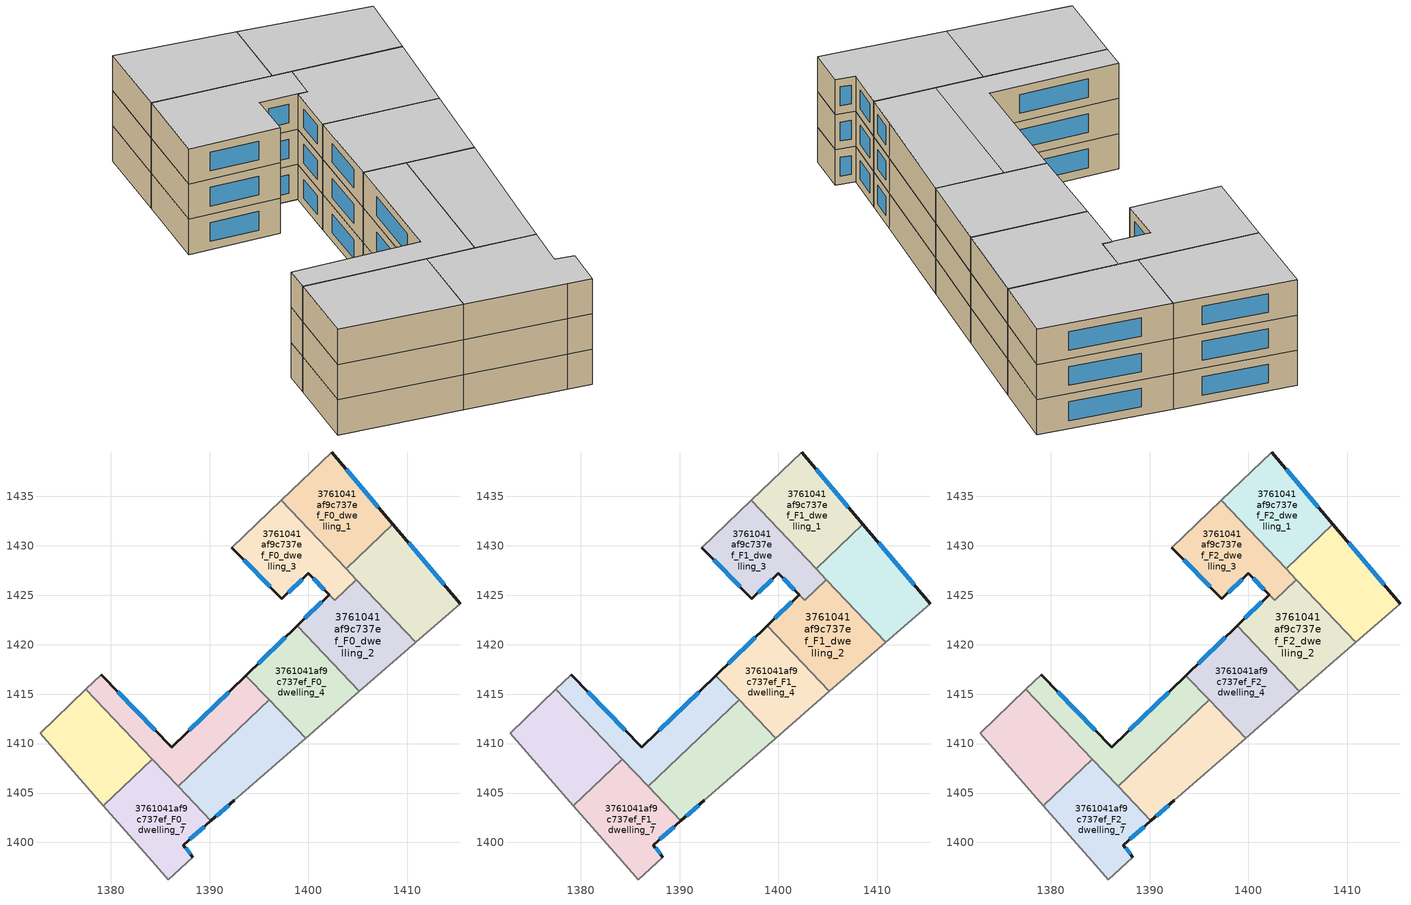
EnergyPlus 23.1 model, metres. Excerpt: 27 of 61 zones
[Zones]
3761041af9c737ef_F0_dwelling_0
 floor ground (EU_floor_Construction): 1408.52,1432.18 1415.32,1424.16 1410.85,1420.26 1403.79,1427.7 z0
 wall outside (EU_wall_Construction): 1415.32,1424.16 1408.52,1432.18 z0:3
 wall adiabatic (EU_wall_Construction): 1410.85,1420.26 1415.32,1424.16 z0:3
 wall to 3761041af9c737ef_F0_dwelling_1 (EU_wall_Construction): 1408.52,1432.18 1403.79,1427.7 z0:3
 wall to 3761041af9c737ef_F0_dwelling_2 (EU_wall_Construction): 1404.86,1426.58 1410.85,1420.26 z0:3
 wall to 3761041af9c737ef_F0_dwelling_3 (EU_wall_Construction): 1403.79,1427.7 1404.85,1426.58 z0:3
 window (EU_Window_Construction): 1413.72,1426.05 1410.12,1430.3 z0.7:2.3
3761041af9c737ef_F0_dwelling_1
 floor ground (EU_floor_Construction): 1402.35,1439.46 1408.52,1432.18 1403.79,1427.7 1397.24,1434.59 z0
 wall outside (EU_wall_Construction): 1408.52,1432.18 1402.35,1439.46 z0:3
 wall adiabatic (EU_wall_Construction): 1402.35,1439.46 1397.24,1434.59 z0:3
 wall to 3761041af9c737ef_F0_dwelling_3 (EU_wall_Construction): 1397.24,1434.59 1403.79,1427.7 z0:3
 window (EU_Window_Construction): 1407.07,1433.89 1403.8,1437.75 z0.7:2.3
3761041af9c737ef_F0_dwelling_2
 floor ground (EU_floor_Construction): 1404.85,1426.58 1410.85,1420.26 1405.15,1415.29 1398.86,1421.92 1402.11,1425.07 1402.67,1424.5 z0
 wall outside (EU_wall_Construction): 1402.11,1425.07 1398.86,1421.92 z0:3
 wall to 3761041af9c737ef_F0_dwelling_4 (EU_wall_Construction): 1398.86,1421.92 1405.15,1415.29 z0:3
 wall to 3761041af9c737ef_F0_dwelling_3 (EU_wall_Construction): 1404.85,1426.58 1402.67,1424.5 1402.11,1425.07 z0:3
 wall adiabatic (EU_wall_Construction): 1405.15,1415.29 1410.85,1420.26 z0:3
 window (EU_Window_Construction): 1401.35,1424.33 1399.63,1422.66 z0.7:2.3
3761041af9c737ef_F0_dwelling_3
 floor ground (EU_floor_Construction): 1397.24,1434.59 1404.85,1426.58 1402.67,1424.5 1399.99,1427.25 1397.31,1424.65 1392.25,1429.83 z0
 wall outside (EU_wall_Construction): 1392.25,1429.83 1397.31,1424.65 1399.99,1427.25 1402.11,1425.07 z0:3
 wall adiabatic (EU_wall_Construction): 1397.24,1434.59 1392.25,1429.83 z0:3
 window (EU_Window_Construction): 1397.94,1425.26 1399.36,1426.64 / 1393.44,1428.61 1396.12,1425.87 / 1400.49,1426.73 1401.61,1425.58 z0.7:2.3
3761041af9c737ef_F0_dwelling_4
 floor ground (EU_floor_Construction): 1398.86,1421.92 1405.15,1415.29 1399.7,1410.54 1393.68,1416.88 z0
 wall outside (EU_wall_Construction): 1398.86,1421.92 1393.68,1416.88 z0:3
 wall adiabatic (EU_wall_Construction): 1399.7,1410.54 1405.15,1415.29 z0:3
 wall to 3761041af9c737ef_F0_dwelling_5 (EU_wall_Construction): 1396.01,1414.42 1399.7,1410.54 z0:3
 wall to 3761041af9c737ef_F0_dwelling_6 (EU_wall_Construction): 1393.68,1416.88 1396.01,1414.42 z0:3
 window (EU_Window_Construction): 1397.65,1420.73 1394.9,1418.06 z0.7:2.3
3761041af9c737ef_F0_dwelling_5
 floor ground (EU_floor_Construction): 1396.01,1414.42 1399.7,1410.54 1392.51,1404.27 1390.14,1402.18 1386.81,1405.69 z0
 wall outside (EU_wall_Construction): 1390.14,1402.18 1392.51,1404.27 z0:3
 wall to 3761041af9c737ef_F0_dwelling_6 (EU_wall_Construction): 1396.01,1414.42 1386.81,1405.69 z0:3
 wall adiabatic (EU_wall_Construction): 1392.51,1404.27 1399.7,1410.54 z0:3
 wall to 3761041af9c737ef_F0_dwelling_7 (EU_wall_Construction): 1386.81,1405.69 1390.14,1402.18 z0:3
 window (EU_Window_Construction): 1390.69,1402.67 1391.96,1403.78 z0.7:2.3
3761041af9c737ef_F0_dwelling_6
 floor ground (EU_floor_Construction): 1393.68,1416.88 1396.01,1414.42 1386.81,1405.69 1377.49,1415.5 1379.02,1416.96 1386.2,1409.62 z0
 wall outside (EU_wall_Construction): 1393.68,1416.88 1386.2,1409.62 1379.02,1416.96 z0:3
 wall adiabatic (EU_wall_Construction): 1379.02,1416.96 1377.49,1415.5 z0:3
 wall to 3761041af9c737ef_F0_dwelling_8 (EU_wall_Construction): 1377.49,1415.5 1384.22,1408.42 z0:3
 wall to 3761041af9c737ef_F0_dwelling_7 (EU_wall_Construction): 1384.22,1408.42 1386.81,1405.69 z0:3
 window (EU_Window_Construction): 1384.51,1411.34 1380.71,1415.24 / 1391.92,1415.18 1387.95,1411.32 z0.7:2.3
3761041af9c737ef_F0_dwelling_7
 floor ground (EU_floor_Construction): 1384.22,1408.42 1390.14,1402.18 1387.34,1399.74 1388.31,1398.51 1385.81,1396.23 1384.54,1397.7 1379.27,1403.72 z0
 wall outside (EU_wall_Construction): 1388.31,1398.51 1387.34,1399.74 1390.14,1402.18 z0:3
 wall adiabatic (EU_wall_Construction): 1379.27,1403.72 1384.54,1397.7 1385.81,1396.23 1388.31,1398.51 z0:3
 wall to 3761041af9c737ef_F0_dwelling_8 (EU_wall_Construction): 1384.22,1408.42 1379.27,1403.72 z0:3
 window (EU_Window_Construction): 1388.08,1398.8 1387.57,1399.45 / 1388,1400.31 1389.48,1401.61 z0.7:2.3
3761041af9c737ef_F0_dwelling_8
 floor ground (EU_floor_Construction): 1377.49,1415.5 1384.22,1408.42 1379.27,1403.72 1372.85,1411.06 z0
 wall adiabatic (EU_wall_Construction): 1377.49,1415.5 1372.85,1411.06 1379.27,1403.72 z0:3
3761041af9c737ef_F1_dwelling_0
 floor to 3761041af9c737ef_F0_dwelling_0 (EU_floor_Construction): 1408.52,1432.18 1415.32,1424.16 1410.85,1420.26 1403.79,1427.7 z3
 wall outside (EU_wall_Construction): 1415.32,1424.16 1408.52,1432.18 z3:6
 wall adiabatic (EU_wall_Construction): 1410.85,1420.26 1415.32,1424.16 z3:6
 wall to 3761041af9c737ef_F1_dwelling_1 (EU_wall_Construction): 1408.52,1432.18 1403.79,1427.7 z3:6
 wall to 3761041af9c737ef_F1_dwelling_2 (EU_wall_Construction): 1404.86,1426.58 1410.85,1420.26 z3:6
 wall to 3761041af9c737ef_F1_dwelling_3 (EU_wall_Construction): 1403.79,1427.7 1404.85,1426.58 z3:6
 window (EU_Window_Construction): 1413.72,1426.05 1410.12,1430.3 z3.7:5.3
3761041af9c737ef_F1_dwelling_1
 floor to 3761041af9c737ef_F0_dwelling_1 (EU_floor_Construction): 1402.35,1439.46 1408.52,1432.18 1403.79,1427.7 1397.24,1434.59 z3
 wall outside (EU_wall_Construction): 1408.52,1432.18 1402.35,1439.46 z3:6
 wall adiabatic (EU_wall_Construction): 1402.35,1439.46 1397.24,1434.59 z3:6
 wall to 3761041af9c737ef_F1_dwelling_3 (EU_wall_Construction): 1397.24,1434.59 1403.79,1427.7 z3:6
 window (EU_Window_Construction): 1407.07,1433.89 1403.8,1437.75 z3.7:5.3
3761041af9c737ef_F1_dwelling_2
 floor to 3761041af9c737ef_F0_dwelling_2 (EU_floor_Construction): 1404.85,1426.58 1410.85,1420.26 1405.15,1415.29 1398.86,1421.92 1402.11,1425.07 1402.67,1424.5 z3
 wall outside (EU_wall_Construction): 1402.11,1425.07 1398.86,1421.92 z3:6
 wall to 3761041af9c737ef_F1_dwelling_4 (EU_wall_Construction): 1398.86,1421.92 1405.15,1415.29 z3:6
 wall to 3761041af9c737ef_F1_dwelling_3 (EU_wall_Construction): 1404.85,1426.58 1402.67,1424.5 1402.11,1425.07 z3:6
 wall adiabatic (EU_wall_Construction): 1405.15,1415.29 1410.85,1420.26 z3:6
 window (EU_Window_Construction): 1401.35,1424.33 1399.63,1422.66 z3.7:5.3
3761041af9c737ef_F1_dwelling_3
 floor to 3761041af9c737ef_F0_dwelling_3 (EU_floor_Construction): 1397.24,1434.59 1404.85,1426.58 1402.67,1424.5 1399.99,1427.25 1397.31,1424.65 1392.25,1429.83 z3
 wall outside (EU_wall_Construction): 1392.25,1429.83 1397.31,1424.65 1399.99,1427.25 1402.11,1425.07 z3:6
 wall adiabatic (EU_wall_Construction): 1397.24,1434.59 1392.25,1429.83 z3:6
 window (EU_Window_Construction): 1397.94,1425.26 1399.36,1426.64 / 1393.44,1428.61 1396.12,1425.87 / 1400.49,1426.73 1401.61,1425.58 z3.7:5.3
3761041af9c737ef_F1_dwelling_4
 floor to 3761041af9c737ef_F0_dwelling_4 (EU_floor_Construction): 1398.86,1421.92 1405.15,1415.29 1399.7,1410.54 1393.68,1416.88 z3
 wall outside (EU_wall_Construction): 1398.86,1421.92 1393.68,1416.88 z3:6
 wall adiabatic (EU_wall_Construction): 1399.7,1410.54 1405.15,1415.29 z3:6
 wall to 3761041af9c737ef_F1_dwelling_5 (EU_wall_Construction): 1396.01,1414.42 1399.7,1410.54 z3:6
 wall to 3761041af9c737ef_F1_dwelling_6 (EU_wall_Construction): 1393.68,1416.88 1396.01,1414.42 z3:6
 window (EU_Window_Construction): 1397.65,1420.73 1394.9,1418.06 z3.7:5.3
3761041af9c737ef_F1_dwelling_5
 floor to 3761041af9c737ef_F0_dwelling_5 (EU_floor_Construction): 1396.01,1414.42 1399.7,1410.54 1392.51,1404.27 1390.14,1402.18 1386.81,1405.69 z3
 wall outside (EU_wall_Construction): 1390.14,1402.18 1392.51,1404.27 z3:6
 wall to 3761041af9c737ef_F1_dwelling_6 (EU_wall_Construction): 1396.01,1414.42 1386.81,1405.69 z3:6
 wall adiabatic (EU_wall_Construction): 1392.51,1404.27 1399.7,1410.54 z3:6
 wall to 3761041af9c737ef_F1_dwelling_7 (EU_wall_Construction): 1386.81,1405.69 1390.14,1402.18 z3:6
 window (EU_Window_Construction): 1390.69,1402.67 1391.96,1403.78 z3.7:5.3
3761041af9c737ef_F1_dwelling_6
 floor to 3761041af9c737ef_F0_dwelling_6 (EU_floor_Construction): 1393.68,1416.88 1396.01,1414.42 1386.81,1405.69 1377.49,1415.5 1379.02,1416.96 1386.2,1409.62 z3
 wall outside (EU_wall_Construction): 1393.68,1416.88 1386.2,1409.62 1379.02,1416.96 z3:6
 wall adiabatic (EU_wall_Construction): 1379.02,1416.96 1377.49,1415.5 z3:6
 wall to 3761041af9c737ef_F1_dwelling_8 (EU_wall_Construction): 1377.49,1415.5 1384.22,1408.42 z3:6
 wall to 3761041af9c737ef_F1_dwelling_7 (EU_wall_Construction): 1384.22,1408.42 1386.81,1405.69 z3:6
 window (EU_Window_Construction): 1384.51,1411.34 1380.71,1415.24 / 1391.92,1415.18 1387.95,1411.32 z3.7:5.3
3761041af9c737ef_F1_dwelling_7
 floor to 3761041af9c737ef_F0_dwelling_7 (EU_floor_Construction): 1384.22,1408.42 1390.14,1402.18 1387.34,1399.74 1388.31,1398.51 1385.81,1396.23 1384.54,1397.7 1379.27,1403.72 z3
 wall outside (EU_wall_Construction): 1388.31,1398.51 1387.34,1399.74 1390.14,1402.18 z3:6
 wall adiabatic (EU_wall_Construction): 1379.27,1403.72 1384.54,1397.7 1385.81,1396.23 1388.31,1398.51 z3:6
 wall to 3761041af9c737ef_F1_dwelling_8 (EU_wall_Construction): 1384.22,1408.42 1379.27,1403.72 z3:6
 window (EU_Window_Construction): 1388.08,1398.8 1387.57,1399.45 / 1388,1400.31 1389.48,1401.61 z3.7:5.3
3761041af9c737ef_F1_dwelling_8
 floor to 3761041af9c737ef_F0_dwelling_8 (EU_floor_Construction): 1377.49,1415.5 1384.22,1408.42 1379.27,1403.72 1372.85,1411.06 z3
 wall adiabatic (EU_wall_Construction): 1377.49,1415.5 1372.85,1411.06 1379.27,1403.72 z3:6
3761041af9c737ef_F2_dwelling_0
 floor to 3761041af9c737ef_F1_dwelling_0 (EU_floor_Construction): 1408.52,1432.18 1415.32,1424.16 1410.85,1420.26 1403.79,1427.7 z6
 wall outside (EU_wall_Construction): 1415.32,1424.16 1408.52,1432.18 z6:9
 wall adiabatic (EU_wall_Construction): 1410.85,1420.26 1415.32,1424.16 z6:9
 wall to 3761041af9c737ef_F2_dwelling_1 (EU_wall_Construction): 1408.52,1432.18 1403.79,1427.7 z6:9
 wall to 3761041af9c737ef_F2_dwelling_2 (EU_wall_Construction): 1404.86,1426.58 1410.85,1420.26 z6:9
 wall to 3761041af9c737ef_F2_dwelling_3 (EU_wall_Construction): 1403.79,1427.7 1404.85,1426.58 z6:9
 window (EU_Window_Construction): 1413.72,1426.05 1410.12,1430.3 z6.7:8.3
 ceiling to 3761041af9c737ef_F3_dwelling_0 (EU_floor_Construction): 1415.32,1424.16 1408.52,1432.18 1403.79,1427.7 1410.85,1420.26 z9
3761041af9c737ef_F2_dwelling_1
 floor to 3761041af9c737ef_F1_dwelling_1 (EU_floor_Construction): 1402.35,1439.46 1408.52,1432.18 1403.79,1427.7 1397.24,1434.59 z6
 wall outside (EU_wall_Construction): 1408.52,1432.18 1402.35,1439.46 z6:9
 wall adiabatic (EU_wall_Construction): 1402.35,1439.46 1397.24,1434.59 z6:9
 wall to 3761041af9c737ef_F2_dwelling_3 (EU_wall_Construction): 1397.24,1434.59 1403.79,1427.7 z6:9
 window (EU_Window_Construction): 1407.07,1433.89 1403.8,1437.75 z6.7:8.3
 ceiling to 3761041af9c737ef_F3_dwelling_1 (EU_floor_Construction): 1408.52,1432.18 1402.35,1439.46 1397.24,1434.59 1403.79,1427.7 z9
3761041af9c737ef_F2_dwelling_2
 floor to 3761041af9c737ef_F1_dwelling_2 (EU_floor_Construction): 1404.85,1426.58 1410.85,1420.26 1405.15,1415.29 1398.86,1421.92 1402.11,1425.07 1402.67,1424.5 z6
 wall outside (EU_wall_Construction): 1402.11,1425.07 1398.86,1421.92 z6:9
 wall to 3761041af9c737ef_F2_dwelling_4 (EU_wall_Construction): 1398.86,1421.92 1405.15,1415.29 z6:9
 wall to 3761041af9c737ef_F2_dwelling_3 (EU_wall_Construction): 1404.85,1426.58 1402.67,1424.5 1402.11,1425.07 z6:9
 wall adiabatic (EU_wall_Construction): 1405.15,1415.29 1410.85,1420.26 z6:9
 window (EU_Window_Construction): 1401.35,1424.33 1399.63,1422.66 z6.7:8.3
 ceiling to 3761041af9c737ef_F3_dwelling_2 (EU_floor_Construction): 1410.85,1420.26 1404.85,1426.58 1402.67,1424.5 1402.11,1425.07 1398.86,1421.92 1405.15,1415.29 z9
3761041af9c737ef_F2_dwelling_3
 floor to 3761041af9c737ef_F1_dwelling_3 (EU_floor_Construction): 1397.24,1434.59 1404.85,1426.58 1402.67,1424.5 1399.99,1427.25 1397.31,1424.65 1392.25,1429.83 z6
 wall outside (EU_wall_Construction): 1392.25,1429.83 1397.31,1424.65 1399.99,1427.25 1402.11,1425.07 z6:9
 wall adiabatic (EU_wall_Construction): 1397.24,1434.59 1392.25,1429.83 z6:9
 window (EU_Window_Construction): 1397.94,1425.26 1399.36,1426.64 / 1393.44,1428.61 1396.12,1425.87 / 1400.49,1426.73 1401.61,1425.58 z6.7:8.3
 ceiling to 3761041af9c737ef_F3_dwelling_3 (EU_floor_Construction): 1404.85,1426.58 1397.24,1434.59 1392.25,1429.83 1397.31,1424.65 1399.99,1427.25 1402.67,1424.5 z9
3761041af9c737ef_F2_dwelling_4
 floor to 3761041af9c737ef_F1_dwelling_4 (EU_floor_Construction): 1398.86,1421.92 1405.15,1415.29 1399.7,1410.54 1393.68,1416.88 z6
 wall outside (EU_wall_Construction): 1398.86,1421.92 1393.68,1416.88 z6:9
 wall adiabatic (EU_wall_Construction): 1399.7,1410.54 1405.15,1415.29 z6:9
 wall to 3761041af9c737ef_F2_dwelling_5 (EU_wall_Construction): 1396.01,1414.42 1399.7,1410.54 z6:9
 wall to 3761041af9c737ef_F2_dwelling_6 (EU_wall_Construction): 1393.68,1416.88 1396.01,1414.42 z6:9
 window (EU_Window_Construction): 1397.65,1420.73 1394.9,1418.06 z6.7:8.3
 ceiling to 3761041af9c737ef_F3_dwelling_4 (EU_floor_Construction): 1405.15,1415.29 1398.86,1421.92 1393.68,1416.88 1399.7,1410.54 z9
3761041af9c737ef_F2_dwelling_5
 floor to 3761041af9c737ef_F1_dwelling_5 (EU_floor_Construction): 1396.01,1414.42 1399.7,1410.54 1392.51,1404.27 1390.14,1402.18 1386.81,1405.69 z6
 wall outside (EU_wall_Construction): 1390.14,1402.18 1392.51,1404.27 z6:9
 wall to 3761041af9c737ef_F2_dwelling_6 (EU_wall_Construction): 1396.01,1414.42 1386.81,1405.69 z6:9
 wall adiabatic (EU_wall_Construction): 1392.51,1404.27 1399.7,1410.54 z6:9
 wall to 3761041af9c737ef_F2_dwelling_7 (EU_wall_Construction): 1386.81,1405.69 1390.14,1402.18 z6:9
 window (EU_Window_Construction): 1390.69,1402.67 1391.96,1403.78 z6.7:8.3
 ceiling to 3761041af9c737ef_F3_dwelling_5 (EU_floor_Construction): 1392.51,1404.27 1399.7,1410.54 1396.01,1414.42 1386.81,1405.69 1390.14,1402.18 z9
3761041af9c737ef_F2_dwelling_6
 floor to 3761041af9c737ef_F1_dwelling_6 (EU_floor_Construction): 1393.68,1416.88 1396.01,1414.42 1386.81,1405.69 1377.49,1415.5 1379.02,1416.96 1386.2,1409.62 z6
 wall outside (EU_wall_Construction): 1393.68,1416.88 1386.2,1409.62 1379.02,1416.96 z6:9
 wall adiabatic (EU_wall_Construction): 1379.02,1416.96 1377.49,1415.5 z6:9
 wall to 3761041af9c737ef_F2_dwelling_8 (EU_wall_Construction): 1377.49,1415.5 1384.22,1408.42 z6:9
 wall to 3761041af9c737ef_F2_dwelling_7 (EU_wall_Construction): 1384.22,1408.42 1386.81,1405.69 z6:9
 window (EU_Window_Construction): 1384.51,1411.34 1380.71,1415.24 / 1391.92,1415.18 1387.95,1411.32 z6.7:8.3
 ceiling to 3761041af9c737ef_F3_dwelling_6 (EU_floor_Construction): 1396.01,1414.42 1393.68,1416.88 1386.2,1409.62 1379.02,1416.96 1377.49,1415.5 1386.81,1405.69 z9
3761041af9c737ef_F2_dwelling_7
 floor to 3761041af9c737ef_F1_dwelling_7 (EU_floor_Construction): 1384.22,1408.42 1390.14,1402.18 1387.34,1399.74 1388.31,1398.51 1385.81,1396.23 1384.54,1397.7 1379.27,1403.72 z6
 wall outside (EU_wall_Construction): 1388.31,1398.51 1387.34,1399.74 1390.14,1402.18 z6:9
 wall adiabatic (EU_wall_Construction): 1379.27,1403.72 1384.54,1397.7 1385.81,1396.23 1388.31,1398.51 z6:9
 wall to 3761041af9c737ef_F2_dwelling_8 (EU_wall_Construction): 1384.22,1408.42 1379.27,1403.72 z6:9
 window (EU_Window_Construction): 1388.08,1398.8 1387.57,1399.45 / 1388,1400.31 1389.48,1401.61 z6.7:8.3
 ceiling to 3761041af9c737ef_F3_dwelling_7 (EU_floor_Construction): 1388.31,1398.51 1387.34,1399.74 1390.14,1402.18 1384.22,1408.42 1379.27,1403.72 1384.54,1397.7 1385.81,1396.23 z9
3761041af9c737ef_F2_dwelling_8
 floor to 3761041af9c737ef_F1_dwelling_8 (EU_floor_Construction): 1377.49,1415.5 1384.22,1408.42 1379.27,1403.72 1372.85,1411.06 z6
 wall adiabatic (EU_wall_Construction): 1377.49,1415.5 1372.85,1411.06 1379.27,1403.72 z6:9
 ceiling to 3761041af9c737ef_F3_dwelling_8 (EU_floor_Construction): 1384.22,1408.42 1377.49,1415.5 1372.85,1411.06 1379.27,1403.72 z9
[Building]
EU S2 Campaign: North Axis=0; Terrain=City; Solar Distribution=FullExterior
[Site:Location]
Budapest.Ferenc.Liszt.Intl.AP: Latitude=47.437; Longitude=19.256; Time Zone=1; Elevation=185
[SizingPeriod:WeatherFileDays]
AnnualSizingPeriod: Begin Month=1; Begin Day of Month=1; End Month=12; End Day of Month=31; Day of Week for Start Day=Monday; Use Weather File Daylight Saving Period=No; Use Weather File Rain and Snow Indicators=No
[MATERIAL]
EU_InternalMass_Material: Roughness=MediumRough; Thickness=0.1; Conductivity=1; Density=1800; Specific Heat=900; Thermal Absorptance=0.9; Solar Absorptance=0.7; Visible Absorptance=0.7
[MATERIAL:NOMASS] Roughness=MediumRough; Thermal Absorptance=0.9; Solar Absorptance=0.7; Visible Absorptance=0.7
Name | Thermal Resistance
EU_wall_NoMass | 0.832559
EU_floor_NoMass | 0.872794
[WINDOWMATERIAL:SIMPLEGLAZINGSYSTEM]
EU_Window_SimpleGlazing: UFactor=2.79869; Solar Heat Gain Coefficient=0.75; Visible Transmittance=0.75
[CONSTRUCTION]
EU_wall_Construction: EU_wall_NoMass
EU_floor_Construction: EU_floor_NoMass
EU_Window_Construction: EU_Window_SimpleGlazing
EU_InternalMass_Construction: EU_InternalMass_Material
[ZONE] Type=1; Multiplier=1; Ceiling Height=autocalculate; Floor Area=autocalculate; Part of Total Floor Area=Yes
Name | Volume
3761041af9c737ef_F0_dwelling_0; 3761041af9c737ef_F1_dwelling_0; 3761041af9c737ef_F2_dwelling_0 | 193.787
3761041af9c737ef_F0_dwelling_1; 3761041af9c737ef_F1_dwelling_1; 3761041af9c737ef_F2_dwelling_1 | 193.811
3761041af9c737ef_F0_dwelling_2; 3761041af9c737ef_F1_dwelling_2; 3761041af9c737ef_F2_dwelling_2 | 204.261
3761041af9c737ef_F0_dwelling_3; 3761041af9c737ef_F1_dwelling_3; 3761041af9c737ef_F2_dwelling_3 | 183.29
3761041af9c737ef_F0_dwelling_4; 3761041af9c737ef_F1_dwelling_4; 3761041af9c737ef_F2_dwelling_4 | 193.793
3761041af9c737ef_F0_dwelling_5; 3761041af9c737ef_F1_dwelling_5; 3761041af9c737ef_F2_dwelling_5 | 193.806
3761041af9c737ef_F0_dwelling_6; 3761041af9c737ef_F1_dwelling_6; 3761041af9c737ef_F2_dwelling_6 | 193.807
3761041af9c737ef_F0_dwelling_7; 3761041af9c737ef_F1_dwelling_7; 3761041af9c737ef_F2_dwelling_7 | 193.816
3761041af9c737ef_F0_dwelling_8; 3761041af9c737ef_F1_dwelling_8; 3761041af9c737ef_F2_dwelling_8 | 193.803
[INTERNALMASS] Construction=EU_InternalMass_Construction
Name | Zone or ZoneList | Surface Area
3761041af9c737ef_F0_dwelling_0_EU_InternalMass | 3761041af9c737ef_F0_dwelling_0 | 64.5948
3761041af9c737ef_F0_dwelling_1_EU_InternalMass | 3761041af9c737ef_F0_dwelling_1 | 64.6039
3761041af9c737ef_F0_dwelling_2_EU_InternalMass | 3761041af9c737ef_F0_dwelling_2 | 68.0925
3761041af9c737ef_F0_dwelling_3_EU_InternalMass | 3761041af9c737ef_F0_dwelling_3 | 61.1045
3761041af9c737ef_F0_dwelling_4_EU_InternalMass | 3761041af9c737ef_F0_dwelling_4 | 64.5975
3761041af9c737ef_F0_dwelling_5_EU_InternalMass | 3761041af9c737ef_F0_dwelling_5 | 64.6028
3761041af9c737ef_F0_dwelling_6_EU_InternalMass | 3761041af9c737ef_F0_dwelling_6 | 64.6031
3761041af9c737ef_F0_dwelling_7_EU_InternalMass | 3761041af9c737ef_F0_dwelling_7 | 64.6051
3761041af9c737ef_F0_dwelling_8_EU_InternalMass | 3761041af9c737ef_F0_dwelling_8 | 64.6021
3761041af9c737ef_F1_dwelling_0_EU_InternalMass | 3761041af9c737ef_F1_dwelling_0 | 64.5948
3761041af9c737ef_F1_dwelling_1_EU_InternalMass | 3761041af9c737ef_F1_dwelling_1 | 64.6039
3761041af9c737ef_F1_dwelling_2_EU_InternalMass | 3761041af9c737ef_F1_dwelling_2 | 68.0925
3761041af9c737ef_F1_dwelling_3_EU_InternalMass | 3761041af9c737ef_F1_dwelling_3 | 61.1045
3761041af9c737ef_F1_dwelling_4_EU_InternalMass | 3761041af9c737ef_F1_dwelling_4 | 64.5975
3761041af9c737ef_F1_dwelling_5_EU_InternalMass | 3761041af9c737ef_F1_dwelling_5 | 64.6028
3761041af9c737ef_F1_dwelling_6_EU_InternalMass | 3761041af9c737ef_F1_dwelling_6 | 64.6031
3761041af9c737ef_F1_dwelling_7_EU_InternalMass | 3761041af9c737ef_F1_dwelling_7 | 64.6051
3761041af9c737ef_F1_dwelling_8_EU_InternalMass | 3761041af9c737ef_F1_dwelling_8 | 64.6021
3761041af9c737ef_F2_dwelling_0_EU_InternalMass | 3761041af9c737ef_F2_dwelling_0 | 64.5948
3761041af9c737ef_F2_dwelling_1_EU_InternalMass | 3761041af9c737ef_F2_dwelling_1 | 64.6039
3761041af9c737ef_F2_dwelling_2_EU_InternalMass | 3761041af9c737ef_F2_dwelling_2 | 68.0925
3761041af9c737ef_F2_dwelling_3_EU_InternalMass | 3761041af9c737ef_F2_dwelling_3 | 61.1045
3761041af9c737ef_F2_dwelling_4_EU_InternalMass | 3761041af9c737ef_F2_dwelling_4 | 64.5975
3761041af9c737ef_F2_dwelling_5_EU_InternalMass | 3761041af9c737ef_F2_dwelling_5 | 64.6028
3761041af9c737ef_F2_dwelling_6_EU_InternalMass | 3761041af9c737ef_F2_dwelling_6 | 64.6031
3761041af9c737ef_F2_dwelling_7_EU_InternalMass | 3761041af9c737ef_F2_dwelling_7 | 64.6051
3761041af9c737ef_F2_dwelling_8_EU_InternalMass | 3761041af9c737ef_F2_dwelling_8 | 64.6021
[OTHEREQUIPMENT] Fuel Type=Electricity; Design Level Calculation Method=Watts/Area; Power per Zone Floor Area=1; Fraction Latent=0; Fraction Radiant=0; Fraction Lost=0; Carbon Dioxide Generation Rate=0; EndUse Subcategory=EU_Step8_InternalGains
Name | Zone or ZoneList or Space or SpaceList | Schedule
EU_Step8_InternalGain_3761041af9c737ef_F0_dwelling_0_f000 | 3761041af9c737ef_F0_dwelling_0 | EU_Step8_GainSchedule_3761041af9c737ef_F0_dwelling_0_f000
EU_Step8_InternalGain_3761041af9c737ef_F0_dwelling_1_f000 | 3761041af9c737ef_F0_dwelling_1 | EU_Step8_GainSchedule_3761041af9c737ef_F0_dwelling_1_f000
EU_Step8_InternalGain_3761041af9c737ef_F0_dwelling_2_f000 | 3761041af9c737ef_F0_dwelling_2 | EU_Step8_GainSchedule_3761041af9c737ef_F0_dwelling_2_f000
EU_Step8_InternalGain_3761041af9c737ef_F0_dwelling_3_f000 | 3761041af9c737ef_F0_dwelling_3 | EU_Step8_GainSchedule_3761041af9c737ef_F0_dwelling_3_f000
EU_Step8_InternalGain_3761041af9c737ef_F0_dwelling_4_f000 | 3761041af9c737ef_F0_dwelling_4 | EU_Step8_GainSchedule_3761041af9c737ef_F0_dwelling_4_f000
EU_Step8_InternalGain_3761041af9c737ef_F0_dwelling_5_f000 | 3761041af9c737ef_F0_dwelling_5 | EU_Step8_GainSchedule_3761041af9c737ef_F0_dwelling_5_f000
EU_Step8_InternalGain_3761041af9c737ef_F0_dwelling_6_f000 | 3761041af9c737ef_F0_dwelling_6 | EU_Step8_GainSchedule_3761041af9c737ef_F0_dwelling_6_f000
EU_Step8_InternalGain_3761041af9c737ef_F0_dwelling_7_f000 | 3761041af9c737ef_F0_dwelling_7 | EU_Step8_GainSchedule_3761041af9c737ef_F0_dwelling_7_f000
EU_Step8_InternalGain_3761041af9c737ef_F0_dwelling_8_f000 | 3761041af9c737ef_F0_dwelling_8 | EU_Step8_GainSchedule_3761041af9c737ef_F0_dwelling_8_f000
EU_Step8_InternalGain_3761041af9c737ef_F1_dwelling_0_f000 | 3761041af9c737ef_F1_dwelling_0 | EU_Step8_GainSchedule_3761041af9c737ef_F1_dwelling_0_f000
EU_Step8_InternalGain_3761041af9c737ef_F1_dwelling_1_f000 | 3761041af9c737ef_F1_dwelling_1 | EU_Step8_GainSchedule_3761041af9c737ef_F1_dwelling_1_f000
EU_Step8_InternalGain_3761041af9c737ef_F1_dwelling_2_f000 | 3761041af9c737ef_F1_dwelling_2 | EU_Step8_GainSchedule_3761041af9c737ef_F1_dwelling_2_f000
EU_Step8_InternalGain_3761041af9c737ef_F1_dwelling_3_f000 | 3761041af9c737ef_F1_dwelling_3 | EU_Step8_GainSchedule_3761041af9c737ef_F1_dwelling_3_f000
EU_Step8_InternalGain_3761041af9c737ef_F1_dwelling_4_f000 | 3761041af9c737ef_F1_dwelling_4 | EU_Step8_GainSchedule_3761041af9c737ef_F1_dwelling_4_f000
EU_Step8_InternalGain_3761041af9c737ef_F1_dwelling_5_f000 | 3761041af9c737ef_F1_dwelling_5 | EU_Step8_GainSchedule_3761041af9c737ef_F1_dwelling_5_f000
EU_Step8_InternalGain_3761041af9c737ef_F1_dwelling_6_f000 | 3761041af9c737ef_F1_dwelling_6 | EU_Step8_GainSchedule_3761041af9c737ef_F1_dwelling_6_f000
EU_Step8_InternalGain_3761041af9c737ef_F1_dwelling_7_f000 | 3761041af9c737ef_F1_dwelling_7 | EU_Step8_GainSchedule_3761041af9c737ef_F1_dwelling_7_f000
EU_Step8_InternalGain_3761041af9c737ef_F1_dwelling_8_f000 | 3761041af9c737ef_F1_dwelling_8 | EU_Step8_GainSchedule_3761041af9c737ef_F1_dwelling_8_f000
EU_Step8_InternalGain_3761041af9c737ef_F2_dwelling_0_f000 | 3761041af9c737ef_F2_dwelling_0 | EU_Step8_GainSchedule_3761041af9c737ef_F2_dwelling_0_f000
EU_Step8_InternalGain_3761041af9c737ef_F2_dwelling_1_f000 | 3761041af9c737ef_F2_dwelling_1 | EU_Step8_GainSchedule_3761041af9c737ef_F2_dwelling_1_f000
EU_Step8_InternalGain_3761041af9c737ef_F2_dwelling_2_f000 | 3761041af9c737ef_F2_dwelling_2 | EU_Step8_GainSchedule_3761041af9c737ef_F2_dwelling_2_f000
EU_Step8_InternalGain_3761041af9c737ef_F2_dwelling_3_f000 | 3761041af9c737ef_F2_dwelling_3 | EU_Step8_GainSchedule_3761041af9c737ef_F2_dwelling_3_f000
EU_Step8_InternalGain_3761041af9c737ef_F2_dwelling_4_f000 | 3761041af9c737ef_F2_dwelling_4 | EU_Step8_GainSchedule_3761041af9c737ef_F2_dwelling_4_f000
EU_Step8_InternalGain_3761041af9c737ef_F2_dwelling_5_f000 | 3761041af9c737ef_F2_dwelling_5 | EU_Step8_GainSchedule_3761041af9c737ef_F2_dwelling_5_f000
EU_Step8_InternalGain_3761041af9c737ef_F2_dwelling_6_f000 | 3761041af9c737ef_F2_dwelling_6 | EU_Step8_GainSchedule_3761041af9c737ef_F2_dwelling_6_f000
EU_Step8_InternalGain_3761041af9c737ef_F2_dwelling_7_f000 | 3761041af9c737ef_F2_dwelling_7 | EU_Step8_GainSchedule_3761041af9c737ef_F2_dwelling_7_f000
EU_Step8_InternalGain_3761041af9c737ef_F2_dwelling_8_f000 | 3761041af9c737ef_F2_dwelling_8 | EU_Step8_GainSchedule_3761041af9c737ef_F2_dwelling_8_f000
[ZONEVENTILATION:DESIGNFLOWRATE] Schedule=EU_AlwaysOn; Design Flow Rate Calculation Method=AirChanges/Hour; Air Changes per Hour=0.475469; Ventilation Type=Natural; Fan Pressure Rise=0; Fan Total Efficiency=1; Constant Term Coefficient=1; Temperature Term Coefficient=0; Velocity Term Coefficient=0; Velocity Squared Term Coefficient=0; Minimum Indoor Temperature=-100; Maximum Indoor Temperature=100; Delta Temperature=-100; Minimum Outdoor Temperature=-100; Maximum Outdoor Temperature=100; Maximum Wind Speed=40
Name | Zone or ZoneList or Space or SpaceList
EU_ConstantAir_3761041af9c737ef_F0_dwelling_0 | 3761041af9c737ef_F0_dwelling_0
EU_ConstantAir_3761041af9c737ef_F0_dwelling_1 | 3761041af9c737ef_F0_dwelling_1
EU_ConstantAir_3761041af9c737ef_F0_dwelling_2 | 3761041af9c737ef_F0_dwelling_2
EU_ConstantAir_3761041af9c737ef_F0_dwelling_3 | 3761041af9c737ef_F0_dwelling_3
EU_ConstantAir_3761041af9c737ef_F0_dwelling_4 | 3761041af9c737ef_F0_dwelling_4
EU_ConstantAir_3761041af9c737ef_F0_dwelling_5 | 3761041af9c737ef_F0_dwelling_5
EU_ConstantAir_3761041af9c737ef_F0_dwelling_6 | 3761041af9c737ef_F0_dwelling_6
EU_ConstantAir_3761041af9c737ef_F0_dwelling_7 | 3761041af9c737ef_F0_dwelling_7
EU_ConstantAir_3761041af9c737ef_F0_dwelling_8 | 3761041af9c737ef_F0_dwelling_8
EU_ConstantAir_3761041af9c737ef_F1_dwelling_0 | 3761041af9c737ef_F1_dwelling_0
EU_ConstantAir_3761041af9c737ef_F1_dwelling_1 | 3761041af9c737ef_F1_dwelling_1
EU_ConstantAir_3761041af9c737ef_F1_dwelling_2 | 3761041af9c737ef_F1_dwelling_2
EU_ConstantAir_3761041af9c737ef_F1_dwelling_3 | 3761041af9c737ef_F1_dwelling_3
EU_ConstantAir_3761041af9c737ef_F1_dwelling_4 | 3761041af9c737ef_F1_dwelling_4
EU_ConstantAir_3761041af9c737ef_F1_dwelling_5 | 3761041af9c737ef_F1_dwelling_5
EU_ConstantAir_3761041af9c737ef_F1_dwelling_6 | 3761041af9c737ef_F1_dwelling_6
EU_ConstantAir_3761041af9c737ef_F1_dwelling_7 | 3761041af9c737ef_F1_dwelling_7
EU_ConstantAir_3761041af9c737ef_F1_dwelling_8 | 3761041af9c737ef_F1_dwelling_8
EU_ConstantAir_3761041af9c737ef_F2_dwelling_0 | 3761041af9c737ef_F2_dwelling_0
EU_ConstantAir_3761041af9c737ef_F2_dwelling_1 | 3761041af9c737ef_F2_dwelling_1
EU_ConstantAir_3761041af9c737ef_F2_dwelling_2 | 3761041af9c737ef_F2_dwelling_2
EU_ConstantAir_3761041af9c737ef_F2_dwelling_3 | 3761041af9c737ef_F2_dwelling_3
EU_ConstantAir_3761041af9c737ef_F2_dwelling_4 | 3761041af9c737ef_F2_dwelling_4
EU_ConstantAir_3761041af9c737ef_F2_dwelling_5 | 3761041af9c737ef_F2_dwelling_5
EU_ConstantAir_3761041af9c737ef_F2_dwelling_6 | 3761041af9c737ef_F2_dwelling_6
EU_ConstantAir_3761041af9c737ef_F2_dwelling_7 | 3761041af9c737ef_F2_dwelling_7
EU_ConstantAir_3761041af9c737ef_F2_dwelling_8 | 3761041af9c737ef_F2_dwelling_8
[HVACTEMPLATE:THERMOSTAT] Constant Heating Setpoint=20; Constant Cooling Setpoint=50
EU_HeatOnly_3761041af9c737ef_F0_dwelling_0; EU_HeatOnly_3761041af9c737ef_F0_dwelling_1; EU_HeatOnly_3761041af9c737ef_F0_dwelling_2; EU_HeatOnly_3761041af9c737ef_F0_dwelling_3; EU_HeatOnly_3761041af9c737ef_F0_dwelling_4; EU_HeatOnly_3761041af9c737ef_F0_dwelling_5; EU_HeatOnly_3761041af9c737ef_F0_dwelling_6; EU_HeatOnly_3761041af9c737ef_F0_dwelling_7; EU_HeatOnly_3761041af9c737ef_F0_dwelling_8; EU_HeatOnly_3761041af9c737ef_F1_dwelling_0; EU_HeatOnly_3761041af9c737ef_F1_dwelling_1; EU_HeatOnly_3761041af9c737ef_F1_dwelling_2; EU_HeatOnly_3761041af9c737ef_F1_dwelling_3; EU_HeatOnly_3761041af9c737ef_F1_dwelling_4; EU_HeatOnly_3761041af9c737ef_F1_dwelling_5; EU_HeatOnly_3761041af9c737ef_F1_dwelling_6; EU_HeatOnly_3761041af9c737ef_F1_dwelling_7; EU_HeatOnly_3761041af9c737ef_F1_dwelling_8; EU_HeatOnly_3761041af9c737ef_F2_dwelling_0; EU_HeatOnly_3761041af9c737ef_F2_dwelling_1; EU_HeatOnly_3761041af9c737ef_F2_dwelling_2; EU_HeatOnly_3761041af9c737ef_F2_dwelling_3; EU_HeatOnly_3761041af9c737ef_F2_dwelling_4; EU_HeatOnly_3761041af9c737ef_F2_dwelling_5; EU_HeatOnly_3761041af9c737ef_F2_dwelling_6; EU_HeatOnly_3761041af9c737ef_F2_dwelling_7; EU_HeatOnly_3761041af9c737ef_F2_dwelling_8; EU_HeatOnly_3761041af9c737ef_F3_dwelling_0; EU_HeatOnly_3761041af9c737ef_F3_dwelling_1; EU_HeatOnly_3761041af9c737ef_F3_dwelling_2; EU_HeatOnly_3761041af9c737ef_F3_dwelling_3; EU_HeatOnly_3761041af9c737ef_F3_dwelling_4; EU_HeatOnly_3761041af9c737ef_F3_dwelling_5; EU_HeatOnly_3761041af9c737ef_F3_dwelling_6; EU_HeatOnly_3761041af9c737ef_F3_dwelling_7; EU_HeatOnly_3761041af9c737ef_F3_dwelling_8; EU_HeatOnly_3761041af9c737ef_F4_dwelling_0; EU_HeatOnly_3761041af9c737ef_F4_dwelling_1; EU_HeatOnly_3761041af9c737ef_F4_dwelling_2; EU_HeatOnly_3761041af9c737ef_F4_dwelling_3; EU_HeatOnly_3761041af9c737ef_F4_dwelling_4; EU_HeatOnly_3761041af9c737ef_F4_dwelling_5; EU_HeatOnly_3761041af9c737ef_F4_dwelling_6; EU_HeatOnly_3761041af9c737ef_F4_dwelling_7; EU_HeatOnly_3761041af9c737ef_F4_dwelling_8; EU_HeatOnly_3761041af9c737ef_F5_dwelling_0; EU_HeatOnly_3761041af9c737ef_F5_dwelling_1; EU_HeatOnly_3761041af9c737ef_F5_dwelling_2; EU_HeatOnly_3761041af9c737ef_F5_dwelling_3; EU_HeatOnly_3761041af9c737ef_F5_dwelling_4; EU_HeatOnly_3761041af9c737ef_F5_dwelling_5; EU_HeatOnly_3761041af9c737ef_F5_dwelling_6; EU_HeatOnly_3761041af9c737ef_F5_dwelling_7; EU_HeatOnly_3761041af9c737ef_F6_dwelling_0; EU_HeatOnly_3761041af9c737ef_F6_dwelling_1; EU_HeatOnly_3761041af9c737ef_F6_dwelling_2; EU_HeatOnly_3761041af9c737ef_F6_dwelling_3; EU_HeatOnly_3761041af9c737ef_F6_dwelling_4; EU_HeatOnly_3761041af9c737ef_F6_dwelling_5; EU_HeatOnly_3761041af9c737ef_F6_dwelling_6; EU_HeatOnly_3761041af9c737ef_F6_dwelling_7
[HVACTEMPLATE:ZONE:IDEALLOADSAIRSYSTEM] System Availability Schedule=EU_AlwaysOn; Maximum Heating Supply Air Temperature=50; Minimum Cooling Supply Air Temperature=13; Maximum Heating Supply Air Humidity Ratio=0.0156; Minimum Cooling Supply Air Humidity Ratio=0.0077; Heating Limit=NoLimit; Cooling Limit=NoLimit; Heating Availability Schedule=EU_AlwaysOn; Cooling Availability Schedule=EU_CoolingOff; Dehumidification Control Type=ConstantSensibleHeatRatio; Cooling Sensible Heat Ratio=0.7; Dehumidification Setpoint=60; Humidification Control Type=None; Humidification Setpoint=30; Outdoor Air Method=None; Outdoor Air Flow Rate per Person=0.00944; Outdoor Air Flow Rate per Zone Floor Area=0; Outdoor Air Flow Rate per Zone=0; Demand Controlled Ventilation Type=None; Outdoor Air Economizer Type=NoEconomizer; Heat Recovery Type=None; Sensible Heat Recovery Effectiveness=0.7; Latent Heat Recovery Effectiveness=0.65
Name | Template Thermostat
3761041af9c737ef_F0_dwelling_0 | EU_HeatOnly_3761041af9c737ef_F0_dwelling_0
3761041af9c737ef_F0_dwelling_1 | EU_HeatOnly_3761041af9c737ef_F0_dwelling_1
3761041af9c737ef_F0_dwelling_2 | EU_HeatOnly_3761041af9c737ef_F0_dwelling_2
3761041af9c737ef_F0_dwelling_3 | EU_HeatOnly_3761041af9c737ef_F0_dwelling_3
3761041af9c737ef_F0_dwelling_4 | EU_HeatOnly_3761041af9c737ef_F0_dwelling_4
3761041af9c737ef_F0_dwelling_5 | EU_HeatOnly_3761041af9c737ef_F0_dwelling_5
3761041af9c737ef_F0_dwelling_6 | EU_HeatOnly_3761041af9c737ef_F0_dwelling_6
3761041af9c737ef_F0_dwelling_7 | EU_HeatOnly_3761041af9c737ef_F0_dwelling_7
3761041af9c737ef_F0_dwelling_8 | EU_HeatOnly_3761041af9c737ef_F0_dwelling_8
3761041af9c737ef_F1_dwelling_0 | EU_HeatOnly_3761041af9c737ef_F1_dwelling_0
3761041af9c737ef_F1_dwelling_1 | EU_HeatOnly_3761041af9c737ef_F1_dwelling_1
3761041af9c737ef_F1_dwelling_2 | EU_HeatOnly_3761041af9c737ef_F1_dwelling_2
3761041af9c737ef_F1_dwelling_3 | EU_HeatOnly_3761041af9c737ef_F1_dwelling_3
3761041af9c737ef_F1_dwelling_4 | EU_HeatOnly_3761041af9c737ef_F1_dwelling_4
3761041af9c737ef_F1_dwelling_5 | EU_HeatOnly_3761041af9c737ef_F1_dwelling_5
3761041af9c737ef_F1_dwelling_6 | EU_HeatOnly_3761041af9c737ef_F1_dwelling_6
3761041af9c737ef_F1_dwelling_7 | EU_HeatOnly_3761041af9c737ef_F1_dwelling_7
3761041af9c737ef_F1_dwelling_8 | EU_HeatOnly_3761041af9c737ef_F1_dwelling_8
3761041af9c737ef_F2_dwelling_0 | EU_HeatOnly_3761041af9c737ef_F2_dwelling_0
3761041af9c737ef_F2_dwelling_1 | EU_HeatOnly_3761041af9c737ef_F2_dwelling_1
3761041af9c737ef_F2_dwelling_2 | EU_HeatOnly_3761041af9c737ef_F2_dwelling_2
3761041af9c737ef_F2_dwelling_3 | EU_HeatOnly_3761041af9c737ef_F2_dwelling_3
3761041af9c737ef_F2_dwelling_4 | EU_HeatOnly_3761041af9c737ef_F2_dwelling_4
3761041af9c737ef_F2_dwelling_5 | EU_HeatOnly_3761041af9c737ef_F2_dwelling_5
3761041af9c737ef_F2_dwelling_6 | EU_HeatOnly_3761041af9c737ef_F2_dwelling_6
3761041af9c737ef_F2_dwelling_7 | EU_HeatOnly_3761041af9c737ef_F2_dwelling_7
3761041af9c737ef_F2_dwelling_8 | EU_HeatOnly_3761041af9c737ef_F2_dwelling_8
[SIZING:ZONE] Zone Cooling Design Supply Air Temperature Input Method=SupplyAirTemperature; Zone Cooling Design Supply Air Temperature=13; Zone Heating Design Supply Air Temperature Input Method=SupplyAirTemperature; Zone Heating Design Supply Air Temperature=50; Zone Cooling Design Supply Air Humidity Ratio=0.008; Zone Heating Design Supply Air Humidity Ratio=0.008; Cooling Design Air Flow Method=DesignDay; Cooling Design Air Flow Rate=0; Cooling Minimum Air Flow per Zone Floor Area=0.000762; Cooling Minimum Air Flow=0; Cooling Minimum Air Flow Fraction=0.2; Heating Design Air Flow Method=DesignDay; Heating Design Air Flow Rate=0; Heating Maximum Air Flow per Zone Floor Area=0.002032; Heating Maximum Air Flow=0.141576; Heating Maximum Air Flow Fraction=0.3; Account for Dedicated Outdoor Air System=No; Dedicated Outdoor Air System Control Strategy=NeutralSupplyAir; Dedicated Outdoor Air Low Setpoint Temperature for Design=autosize; Dedicated Outdoor Air High Setpoint Temperature for Design=autosize; Zone Load Sizing Method=Sensible Load Only No Latent Load; Zone Latent Cooling Design Supply Air Humidity Ratio Input Method=HumidityRatioDifference; Zone Cooling Design Supply Air Humidity Ratio Difference=0.005; Zone Latent Heating Design Supply Air Humidity Ratio Input Method=HumidityRatioDifference; Zone Humidification Design Supply Air Humidity Ratio Difference=0.005
3761041af9c737ef_F0_dwelling_0; 3761041af9c737ef_F0_dwelling_1; 3761041af9c737ef_F0_dwelling_2; 3761041af9c737ef_F0_dwelling_3; 3761041af9c737ef_F0_dwelling_4; 3761041af9c737ef_F0_dwelling_5; 3761041af9c737ef_F0_dwelling_6; 3761041af9c737ef_F0_dwelling_7; 3761041af9c737ef_F0_dwelling_8; 3761041af9c737ef_F1_dwelling_0; 3761041af9c737ef_F1_dwelling_1; 3761041af9c737ef_F1_dwelling_2; 3761041af9c737ef_F1_dwelling_3; 3761041af9c737ef_F1_dwelling_4; 3761041af9c737ef_F1_dwelling_5; 3761041af9c737ef_F1_dwelling_6; 3761041af9c737ef_F1_dwelling_7; 3761041af9c737ef_F1_dwelling_8; 3761041af9c737ef_F2_dwelling_0; 3761041af9c737ef_F2_dwelling_1; 3761041af9c737ef_F2_dwelling_2; 3761041af9c737ef_F2_dwelling_3; 3761041af9c737ef_F2_dwelling_4; 3761041af9c737ef_F2_dwelling_5; 3761041af9c737ef_F2_dwelling_6; 3761041af9c737ef_F2_dwelling_7; 3761041af9c737ef_F2_dwelling_8
[SCHEDULE:CONSTANT]
Name | Hourly Value
EU_AlwaysOn | 1
EU_CoolingOff | 0
[SCHEDULE:FILE] Column Number=1; Rows to Skip at Top=0; Number of Hours of Data=8760; Column Separator=Comma; Interpolate to Timestep=No; Minutes per Item=60; Adjust Schedule for Daylight Savings=Yes
Name | File
EU_Step8_GainSchedule_3761041af9c737ef_F0_dwelling_0_f000 | ../../schedules/3761041af9c737ef/3761041af9c737ef_F0_dwelling_0_f000_gain.csv
EU_Step8_GainSchedule_3761041af9c737ef_F0_dwelling_1_f000 | ../../schedules/3761041af9c737ef/3761041af9c737ef_F0_dwelling_1_f000_gain.csv
EU_Step8_GainSchedule_3761041af9c737ef_F0_dwelling_2_f000 | ../../schedules/3761041af9c737ef/3761041af9c737ef_F0_dwelling_2_f000_gain.csv
EU_Step8_GainSchedule_3761041af9c737ef_F0_dwelling_3_f000 | ../../schedules/3761041af9c737ef/3761041af9c737ef_F0_dwelling_3_f000_gain.csv
EU_Step8_GainSchedule_3761041af9c737ef_F0_dwelling_4_f000 | ../../schedules/3761041af9c737ef/3761041af9c737ef_F0_dwelling_4_f000_gain.csv
EU_Step8_GainSchedule_3761041af9c737ef_F0_dwelling_5_f000 | ../../schedules/3761041af9c737ef/3761041af9c737ef_F0_dwelling_5_f000_gain.csv
EU_Step8_GainSchedule_3761041af9c737ef_F0_dwelling_6_f000 | ../../schedules/3761041af9c737ef/3761041af9c737ef_F0_dwelling_6_f000_gain.csv
EU_Step8_GainSchedule_3761041af9c737ef_F0_dwelling_7_f000 | ../../schedules/3761041af9c737ef/3761041af9c737ef_F0_dwelling_7_f000_gain.csv
EU_Step8_GainSchedule_3761041af9c737ef_F0_dwelling_8_f000 | ../../schedules/3761041af9c737ef/3761041af9c737ef_F0_dwelling_8_f000_gain.csv
EU_Step8_GainSchedule_3761041af9c737ef_F1_dwelling_0_f000 | ../../schedules/3761041af9c737ef/3761041af9c737ef_F1_dwelling_0_f000_gain.csv
EU_Step8_GainSchedule_3761041af9c737ef_F1_dwelling_1_f000 | ../../schedules/3761041af9c737ef/3761041af9c737ef_F1_dwelling_1_f000_gain.csv
EU_Step8_GainSchedule_3761041af9c737ef_F1_dwelling_2_f000 | ../../schedules/3761041af9c737ef/3761041af9c737ef_F1_dwelling_2_f000_gain.csv
EU_Step8_GainSchedule_3761041af9c737ef_F1_dwelling_3_f000 | ../../schedules/3761041af9c737ef/3761041af9c737ef_F1_dwelling_3_f000_gain.csv
EU_Step8_GainSchedule_3761041af9c737ef_F1_dwelling_4_f000 | ../../schedules/3761041af9c737ef/3761041af9c737ef_F1_dwelling_4_f000_gain.csv
EU_Step8_GainSchedule_3761041af9c737ef_F1_dwelling_5_f000 | ../../schedules/3761041af9c737ef/3761041af9c737ef_F1_dwelling_5_f000_gain.csv
EU_Step8_GainSchedule_3761041af9c737ef_F1_dwelling_6_f000 | ../../schedules/3761041af9c737ef/3761041af9c737ef_F1_dwelling_6_f000_gain.csv
EU_Step8_GainSchedule_3761041af9c737ef_F1_dwelling_7_f000 | ../../schedules/3761041af9c737ef/3761041af9c737ef_F1_dwelling_7_f000_gain.csv
EU_Step8_GainSchedule_3761041af9c737ef_F1_dwelling_8_f000 | ../../schedules/3761041af9c737ef/3761041af9c737ef_F1_dwelling_8_f000_gain.csv
EU_Step8_GainSchedule_3761041af9c737ef_F2_dwelling_0_f000 | ../../schedules/3761041af9c737ef/3761041af9c737ef_F2_dwelling_0_f000_gain.csv
EU_Step8_GainSchedule_3761041af9c737ef_F2_dwelling_1_f000 | ../../schedules/3761041af9c737ef/3761041af9c737ef_F2_dwelling_1_f000_gain.csv
EU_Step8_GainSchedule_3761041af9c737ef_F2_dwelling_2_f000 | ../../schedules/3761041af9c737ef/3761041af9c737ef_F2_dwelling_2_f000_gain.csv
EU_Step8_GainSchedule_3761041af9c737ef_F2_dwelling_3_f000 | ../../schedules/3761041af9c737ef/3761041af9c737ef_F2_dwelling_3_f000_gain.csv
EU_Step8_GainSchedule_3761041af9c737ef_F2_dwelling_4_f000 | ../../schedules/3761041af9c737ef/3761041af9c737ef_F2_dwelling_4_f000_gain.csv
EU_Step8_GainSchedule_3761041af9c737ef_F2_dwelling_5_f000 | ../../schedules/3761041af9c737ef/3761041af9c737ef_F2_dwelling_5_f000_gain.csv
EU_Step8_GainSchedule_3761041af9c737ef_F2_dwelling_6_f000 | ../../schedules/3761041af9c737ef/3761041af9c737ef_F2_dwelling_6_f000_gain.csv
EU_Step8_GainSchedule_3761041af9c737ef_F2_dwelling_7_f000 | ../../schedules/3761041af9c737ef/3761041af9c737ef_F2_dwelling_7_f000_gain.csv
EU_Step8_GainSchedule_3761041af9c737ef_F2_dwelling_8_f000 | ../../schedules/3761041af9c737ef/3761041af9c737ef_F2_dwelling_8_f000_gain.csv
